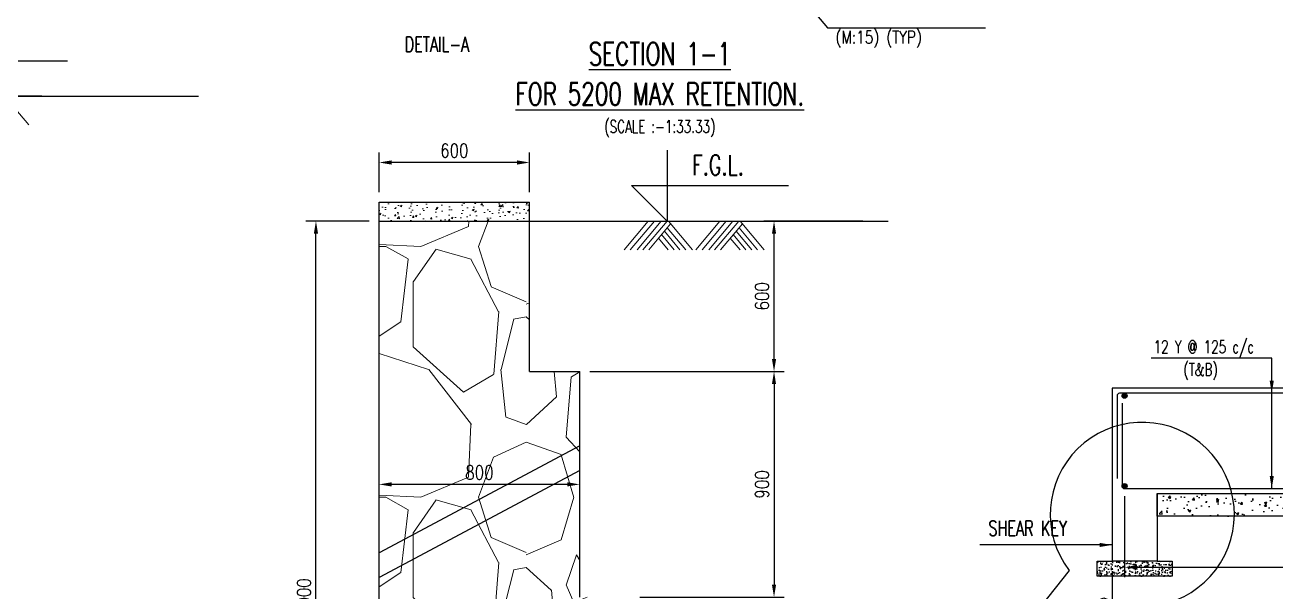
# Model space of a CAD drawing. Extents: x 324505 to 1272425, y -526289 to -156124.
# Drawn here: x 661007 to 685926, y -319559 to -308272 of the extents above; entities that cross this region are included whole.
import ezdxf
from ezdxf.enums import TextEntityAlignment as Align
from ezdxf.lldxf.tags import DXFTag

# ---------------------------------------------------------------- set-up
doc = ezdxf.new("R2010")
doc.units = 0
doc.header["$LTSCALE"] = 500
doc.header["$MEASUREMENT"] = 0
doc.header["$PDMODE"] = 35
doc.header["$PDSIZE"] = -15
doc.layers.get('DEFPOINTS').update_dxf_attribs({"color": 4})
doc.layers.add('hatch', color=7, linetype='Continuous', lineweight=5)
doc.layers.add('RIDE-PROFILE', color=8, linetype='Continuous', lineweight=25)
for name, color, linetype in [('PCC', 7, 'Continuous'), ('S-BEAM', 4, 'Continuous'), ('S-DIM-1', 5, 'Continuous'), ('S-FOOTING', 4, 'Continuous'), ('S-PCC', 9, 'Continuous'), ('S-REINFORCEMENT', 6, 'Continuous'), ('S-TEXT', 2, 'Continuous'), ('S-TEXT-1', 4, 'Continuous'), ('S-TITIL', 6, 'Continuous')]:
    doc.layers.add(name, color=color, linetype=linetype)
doc.styles.add('ROMANS', font='simplex.shx', dxfattribs={"width": 0.8, "height": 275, "bigfont": 'bigfont.shx'})
tags = doc.linetypes.add('HIDDEN', pattern=[0.375, 0.25, -0.125]).pattern_tags.tags
tags[6:7] = [DXFTag(74, 4), DXFTag(75, 0), DXFTag(340, '0'), DXFTag(46, 1.0), DXFTag(50, 0.0), DXFTag(44, 0.0), DXFTag(45, 0.0)]
tags[4:5] = [DXFTag(74, 4), DXFTag(75, 0), DXFTag(340, '0'), DXFTag(46, 1.0), DXFTag(50, 0.0), DXFTag(44, 0.0), DXFTag(45, 0.0)]
doc.dimstyles.new('dim100', dxfattribs={"dimtxt": 250, "dimasz": 250, "dimexe": 200, "dimexo": 200, "dimgap": 100, "dimtad": 1, "dimdec": 0, "dimzin": 0, "dimdsep": 46, "dimtxsty": 'ROMANS', "dimcen": 0, "dimclrd": 5, "dimclre": 5, "dimclrt": 4, "dimadec": 0, "dimazin": 0, "dimtfac": 1, "dimtdec": 0, "dimtix": 1, "dimtofl": 0, "dimtmove": 2, "dimatfit": 3, "dimfxl": 0, "dimtolj": 1, "dimtzin": 0, "dimlwd": -1, "dimlwe": -1, "dimarcsym": 0})
doc.dimstyles.new('dim20', dxfattribs={"dimtxt": 250, "dimasz": 250, "dimexe": 200, "dimexo": 200, "dimgap": 100, "dimtad": 1, "dimdec": 0, "dimlfac": 0.2, "dimzin": 0, "dimdsep": 46, "dimtxsty": 'ROMANS', "dimcen": 0, "dimclrd": 5, "dimclre": 5, "dimclrt": 4, "dimadec": 0, "dimazin": 0, "dimtfac": 1, "dimtdec": 0, "dimtix": 1, "dimtofl": 0, "dimtmove": 2, "dimatfit": 3, "dimfxl": 0, "dimtolj": 1, "dimtzin": 0, "dimlwd": -1, "dimlwe": -1, "dimarcsym": 0})
doc.dimstyles.new('dim33.33', dxfattribs={"dimtxt": 250, "dimasz": 250, "dimexe": 200, "dimexo": 200, "dimgap": 100, "dimtad": 1, "dimdec": 0, "dimlfac": 0.333331, "dimzin": 0, "dimdsep": 46, "dimtxsty": 'ROMANS', "dimcen": 0, "dimclrd": 5, "dimclre": 5, "dimclrt": 4, "dimadec": 0, "dimazin": 0, "dimtfac": 1, "dimtdec": 0, "dimtix": 1, "dimtofl": 0, "dimtmove": 2, "dimatfit": 3, "dimfxl": 0, "dimtolj": 1, "dimtzin": 0, "dimlwd": -1, "dimlwe": -1, "dimarcsym": 0})

# ---------------------------------------------------------------- blocks, each defined once
blk = doc.blocks.new('*D195')
at = {"layer": 'DEFPOINTS', "color": 0}
for p in [(668066, -317433), (668066, -317433), (672066, -317433)]:
    blk.add_point(p, dxfattribs=at)
at = {"layer": 'S-DIM-1', "color": 5}
for p, q in [((671816, -317433), (668316, -317433)), ((668066, -317633), (668066, -317633)), ((672066, -317633), (672066, -317633))]:
    blk.add_line(p, q, dxfattribs=at)
for points in [[(668316, -317391), (668316, -317475), (668066, -317433)], [(671816, -317391), (671816, -317475), (672066, -317433)]]:
    blk.add_solid(points, dxfattribs=at)
at = {"layer": 'S-DIM-1', "color": 4, "insert": (670066, -317196), "char_height": 275, "attachment_point": 5, "style": 'ROMANS'}
blk.add_mtext('\\A1;800', dxfattribs=at)
blk = doc.blocks.new('*D168')
at = {"layer": 'DEFPOINTS', "color": 0}
for p in [(661540, -309691), (657840, -314691), (659344, -314691)]:
    blk.add_point(p, dxfattribs=at)
at = {"layer": 'S-DIM-1', "color": 5}
for p, q in [((661340, -309691), (659144, -309691)), ((659344, -309941), (659344, -311724)), ((659344, -314441), (659344, -312658)), ((658040, -314691), (659544, -314691))]:
    blk.add_line(p, q, dxfattribs=at)
for points in [[(659302, -309941), (659385, -309941), (659344, -309691)], [(659302, -314441), (659385, -314441), (659344, -314691)]]:
    blk.add_solid(points, dxfattribs=at)
at = {"layer": 'S-DIM-1', "color": 4, "insert": (659344, -312191), "char_height": 275, "attachment_point": 5, "rotation": 90, "style": 'ROMANS'}
blk.add_mtext('\\A1;1000', dxfattribs=at)
blk = doc.blocks.new('*D174')
at = {"layer": 'DEFPOINTS', "color": 0}
for p in [(672066, -315183), (673066, -319683), (675939, -319683)]:
    blk.add_point(p, dxfattribs=at)
at = {"layer": 'S-DIM-1', "color": 5}
for p, q in [((672266, -315183), (676139, -315183)), ((675939, -315433), (675939, -319433)), ((673266, -319683), (676139, -319683))]:
    blk.add_line(p, q, dxfattribs=at)
for points in [[(675897, -315433), (675980, -315433), (675939, -315183)], [(675897, -319433), (675980, -319433), (675939, -319683)]]:
    blk.add_solid(points, dxfattribs=at)
at = {"layer": 'S-DIM-1', "color": 4, "insert": (675701, -317433), "char_height": 275, "attachment_point": 5, "rotation": 90, "style": 'ROMANS'}
blk.add_mtext('\\A1;900', dxfattribs=at)
blk = doc.blocks.new('*D175')
at = {"layer": 'DEFPOINTS', "color": 0}
for p in [(675939, -312183), (677910, -312183), (672066, -315183)]:
    blk.add_point(p, dxfattribs=at)
at = {"layer": 'S-DIM-1', "color": 5}
for p, q in [((677710, -312183), (675739, -312183)), ((675939, -314933), (675939, -312433)), ((672266, -315183), (676139, -315183))]:
    blk.add_line(p, q, dxfattribs=at)
for points in [[(675897, -312433), (675980, -312433), (675939, -312183)], [(675897, -314933), (675980, -314933), (675939, -315183)]]:
    blk.add_solid(points, dxfattribs=at)
at = {"layer": 'S-DIM-1', "color": 4, "insert": (675701, -313683), "char_height": 275, "attachment_point": 5, "rotation": 90, "style": 'ROMANS'}
blk.add_mtext('\\A1;600', dxfattribs=at)
blk = doc.blocks.new('*D178')
at = {"layer": 'DEFPOINTS', "color": 0}
for p in [(666807, -312183), (668066, -312183), (667057, -327183)]:
    blk.add_point(p, dxfattribs=at)
at = {"layer": 'S-DIM-1', "color": 5}
for p, q in [((667866, -312183), (666607, -312183)), ((666807, -326933), (666807, -312433)), ((666857, -327183), (666607, -327183))]:
    blk.add_line(p, q, dxfattribs=at)
for points in [[(666765, -312433), (666849, -312433), (666807, -312183)], [(666765, -326933), (666849, -326933), (666807, -327183)]]:
    blk.add_solid(points, dxfattribs=at)
at = {"layer": 'S-DIM-1', "color": 4, "insert": (666570, -319683), "char_height": 275, "attachment_point": 5, "rotation": 90, "style": 'ROMANS'}
blk.add_mtext('\\A1;3000', dxfattribs=at)
blk = doc.blocks.new('*D184')
at = {"layer": 'DEFPOINTS', "color": 0}
for p in [(668066, -311014), (668066, -311808), (671066, -311808)]:
    blk.add_point(p, dxfattribs=at)
at = {"layer": 'S-DIM-1', "color": 5}
for p, q in [((668066, -311608), (668066, -310814)), ((671066, -311608), (671066, -310814)), ((670816, -311014), (668316, -311014))]:
    blk.add_line(p, q, dxfattribs=at)
for points in [[(668316, -310972), (668316, -311056), (668066, -311014)], [(670816, -310972), (670816, -311056), (671066, -311014)]]:
    blk.add_solid(points, dxfattribs=at)
at = {"layer": 'S-DIM-1', "color": 4, "insert": (669566, -310777), "char_height": 275, "attachment_point": 5, "style": 'ROMANS'}
blk.add_mtext('\\A1;600', dxfattribs=at)
blk = doc.blocks.new('*D315')
at = {"layer": 'DEFPOINTS', "color": 0}
for p in [(682928, -317466, -19), (694328, -317466, -19), (694328, -319085)]:
    blk.add_point(p, dxfattribs=at)
at = {"layer": 'S-DIM-1', "color": 5}
for p, q in [((682928, -317666), (682928, -319285)), ((694328, -317666), (694328, -319285)), ((683178, -319085), (694078, -319085))]:
    blk.add_line(p, q, dxfattribs=at)
for points in [[(683178, -319044), (683178, -319127), (682928, -319085)], [(694078, -319044), (694078, -319127), (694328, -319085)]]:
    blk.add_solid(points, dxfattribs=at)
at = {"layer": 'S-DIM-1', "color": 4, "insert": (688628, -319085), "char_height": 275, "attachment_point": 5, "style": 'ROMANS'}
blk.add_mtext('\\A1;10 Y @ 200 c/c\\P(T&B)', dxfattribs=at)
blk = doc.blocks.new('*D316')
at = {"layer": 'DEFPOINTS', "color": 0}
for p in [(694678, -318066), (682678, -318966), (694678, -320040)]:
    blk.add_point(p, dxfattribs=at)
at = {"layer": 'S-DIM-1', "color": 5}
for p, q in [((694678, -318266), (694678, -320240)), ((682678, -319166), (682678, -320240)), ((682928, -320040), (694428, -320040))]:
    blk.add_line(p, q, dxfattribs=at)
for points in [[(682928, -319999), (682928, -320082), (682678, -320040)], [(694428, -319999), (694428, -320082), (694678, -320040)]]:
    blk.add_solid(points, dxfattribs=at)
at = {"layer": 'S-DIM-1', "color": 4, "char_height": 275, "style": 'ROMANS'}
for s, insert, attachment_point in [('\\A1;4000', (688678, -319940), 8), ('\\A1;(TYP.)', (688678, -320140), 2)]:
    blk.add_mtext(s, dxfattribs=dict(at, insert=insert, attachment_point=attachment_point))

msp = doc.modelspace()

# ---------------------------------------------------------------- hatches: boundary and pattern name
at = {"layer": 'hatch'}
h = msp.add_hatch(dxfattribs=at)
h.set_pattern_fill('AR-CONC', color=256, scale=50, style=0)
h.set_pattern_definition([(50, (45425.6, -303459.86), (358.63009, -31.37607), [37.5, -412.5]), (355, (45425.6, -303459.86), (-69.37567, 376.09607), [30, -330]), (100.4514, (45455.5, -303462.48), (289.2547, 344.71977), [31.8701, -350.57106]), (46.1842, (45425.6, -303359.86), (533.62052, -82.7595), [56.25, -618.75]), (96.6356, (45470.1, -303366.76), (467.33135, 487.05894), [47.80514, -525.8565]), (351.1842, (45425.6, -303359.86), (467.33097, 487.0593), [45, -495]), (21, (45475.6, -303384.86), (298.45353, -201.30945), [37.5, -412.5]), (326, (45475.6, -303384.86), (121.65767, 362.57502), [30, -330]), (71.4514, (45500.48, -303401.64), (420.11131, 161.26525), [31.8701, -350.57106]), (37.5, (45425.61, -303459.86), (6.079928, 166.446927), [0, -326, 0, -335, 0, -331.25]), (7.5, (45425.61, -303459.86), (131.53477, 197.205856), [0, -191, 0, -318.5, 0, -126.25]), (327.5, (45314.11, -303459.86), (266.911218, -11.277436), [0, -125, 0, -390, 0, -517.5]), (317.5, (45264.1, -303459.86), (291.593085, 50.05249), [0, -162.5, 0, -259, 0, -367.5])])
h.paths.add_polyline_path([(671066.295, -312183.006), (671066.295, -311808.006), (668066.295, -311808.006), (668066.295, -312183.006)])
h = msp.add_hatch(dxfattribs=at)
h.set_pattern_fill('GRAVEL', color=256, scale=5000, angle=90, style=0)
h.set_pattern_definition([(318.0128, (180965.8, -379122.36), (45000.0067, -39999.99116), [672.68, -66595.44]), (274.9697, (181465.8, -379572.36), (-4999.956535, 60000.00526), [1154.34, -114279.625]), (222.5104, (181565.8, -380722.36), (55000.04337, 49999.9536), [813.94, -80580.16]), (357.2737, (182815.8, -382672.36), (-100000.00147, 4999.98009), [1051.19, -104067.79]), (22.8337, (183865.8, -382722.36), (-59999.98206, -25000.04953), [1030.775, -102046.865]), (87.2737, (184815.8, -382322.36), (-4999.98009, -100000.00147), [1051.19, -104067.79]), (127.6942, (184865.8, -381272.36), (49999.952026, -65000.03673), [1390.145, -137624.245]), (162.2553, (184015.8, -380172.36), (-109999.981156, 35000.05381), [1312.44, -129931.605]), (211.4296, (182765.8, -379772.36), (-64999.97518, -40000.04117), [1054.75, -104420.365]), (265.2364, (181865.8, -380322.36), (4999.95766, 55000.00473), [1204.16, -59003.815]), (312.3974, (181765.8, -381522.36), (54999.96041, -60000.036755), [1557.24, -154166.875]), (228.8141, (182865.8, -377722.36), (-29999.98657, -35000.01473), [531.505, -52619.22]), (261.4692, (182515.8, -378122.36), (10000.03955, 64999.99142), [1011.185, -100107.555]), (315, (182365.8, -379122.4), (5000.002, -9e-13), [707.105, -6363.96]), (293.1986, (181765.8, -379472.36), (-10000.0066, 24999.99865), [380.79, -37698.075]), (21.8014, (181915.8, -379822.4), (-15000.0014, -4999.9996), [538.515, -26387.31]), (120.9638, (182415.8, -379622.4), (-10000.0124, 14999.9901), [874.645, -28280.115]), (251.5651, (181965.8, -378872.4), (4999.992, 10000.002), [632.455, -15178.935]), (106.3895, (181915.8, -382722.36), (-14999.96355, 50000.011), [886, -87714.225]), (160.3462, (181665.8, -381872.36), (55000.01068, -19999.97624), [743.305, -73587.04]), (23.1986, (180965.8, -378872.36), (-24999.99865, -10000.0066), [761.575, -37317.29]), (73.6105, (181665.8, -378572.36), (-14999.96355, -50000.011), [886, -87714.225]), (69.444, (185015.8, -382722.36), (-9999.98, -25000.0092), [854.4, -41865.62]), (24.7751, (185315.8, -381922.36), (-55000.0171, -24999.96095), [715.89, -70873.215]), (156.8014, (185965.8, -378822.36), (-24999.99865, 10000.0066), [761.575, -37317.29]), (107.354, (185265.8, -378522.36), (19999.97251, -65000.0101), [838.155, -82977.12]), (159.444, (185965.8, -381272.36), (25000.0092, -9999.98), [427.2, -42292.82]), (191.3099, (185965.8, -379122.4), (-20000.0038, -4999.9882), [254.95, -25240.145]), (255.9638, (185715.8, -379172.4), (4999.9903, 15000.0027), [1030.775, -19584.75]), (276.009, (185465.8, -380172.36), (-4999.99659, 49999.99875), [955.25, -94569.615]), (33.6901, (182865.8, -379622.4), (-9999.9978, -5000.0067), [721.11, -17306.645]), (83.1572, (183465.8, -379222.36), (10000.03999, 84999.99683), [1258.97, -124637.815]), (150.9454, (183615.8, -377972.36), (35000.0019, -20000.00014), [514.78, -50963.37]), (180, (183166, -377722.4), (-5000, -5000), [300, -4700]), (210.2564, (185315.8, -380272.36), (35000.01228, 19999.97443), [694.62, -68767.6]), (138.0128, (184715.8, -380622.36), (-45000.0067, 39999.99116), [1345.36, -65922.76]), (90, (183716, -379722.4), (-5000, 5000), [1300, -3700]), (55.3048, (183715.8, -378422.36), (-35000.04305, -49999.9713), [790.57, -78266.37]), (344.0546, (184165.8, -377772.36), (20000.0006, -4999.9994), [728.01, -35672.54]), (297.646, (184865.8, -377972.36), (50000.03857, -94999.97904), [1185.325, -117347.37]), (265.4261, (185415.8, -379022.36), (-4999.974006, -65000.00279), [1253.995, -124145.37])])
h.paths.add_polyline_path([(674066.295, -324183.006), (673066.295, -324183.006), (673066.295, -319683.006), (672066.295, -319683.006), (672066.295, -315183.006), (671066.295, -315183.006), (671066.295, -312183.006), (668066.295, -312183.006), (668066.295, -330183.006), (674066.295, -330183.006)])
at = {"layer": 'PCC'}
h = msp.add_hatch(dxfattribs=at)
h.set_pattern_fill('AR-CONC', color=8, scale=22.5, angle=180, style=0)
h.set_pattern_definition([(130, (1007762.14, -398923.68), (-161.38354, -14.11923), [16.875, -185.625]), (185, (1007762.14, -398923.68), (31.21905, 169.24323), [13.5, -148.5]), (79.5486, (1007748.69, -398924.86), (-130.16461, 155.1239), [14.34154, -157.756975]), (133.8158, (1007762.14, -398878.68), (-240.12924, -37.24178), [25.3125, -278.4375]), (83.3644, (1007742.13, -398881.78), (-210.29911, 219.17652), [21.51231, -236.63542]), (188.8158, (1007762.14, -398878.68), (-210.29894, 219.17669), [20.25, -222.75]), (159, (1007739.64, -398889.93), (-134.304087, -90.58925), [16.875, -185.625]), (214, (1007739.64, -398889.93), (-54.74595, 163.15876), [13.5, -148.5]), (108.5486, (1007728.45, -398897.48), (-189.05009, 72.56936), [14.34154, -157.756975]), (142.5, (1007762.14, -398923.68), (-2.735967, 74.901117), [0, -146.7, 0, -150.75, 0, -149.0625]), (172.5, (1007762.14, -398923.68), (-59.190646, 88.742635), [0, -85.95, 0, -143.325, 0, -56.8125]), (212.5, (1007812.31, -398923.68), (-120.110048, -5.074846), [0, -56.25, 0, -175.5, 0, -232.875]), (222.5, (1007834.81, -398923.68), (-131.216888, 22.52362), [0, -73.125, 0, -116.55, 0, -165.375])])
h.paths.add_polyline_path([(683577.65, -318966.15), (683877.65, -318966.15), (683877.65, -319266.15), (682677.65, -319266.15), (682377.65, -319266.15), (682377.65, -318966.15), (682677.65, -318966.15)])
at = {"layer": 'S-PCC', "linetype": 'ByBlock'}
h = msp.add_hatch(dxfattribs=at)
h.set_pattern_fill('AR-CONC,_O', color=256, scale=66.666667)
h.set_pattern_definition([(50, (-16408029.78, 93711.07), (478.173455, -41.834757), [50, -550]), (355, (-16408029.8, 93711.07), (-92.500889, 501.461422), [40, -440]), (100.4514445, (-16407989.93, 93707.6), (385.672564, 459.626661), [42.493461, -467.428075]), (46.1842, (-16408029.8, 93844.4), (711.49422, -110.346187), [75, -825]), (96.6356355, (-16407970.5, 93835.2), (623.107964, 649.4124), [63.740228, -701.142507]), (351.184164, (-16408029.8, 93844.4), (623.107963, 649.4124), [60, -660]), (21, (-16407963.1, 93811.07), (397.938035, -268.412594), [50, -550]), (326, (-16407963.1, 93811.07), (162.210221, 483.433363), [40, -440]), (71.4514447, (-16407929.95, 93788.7), (560.148251, 215.020769), [42.49346, -467.428075]), (37.5, (-16408029.78, 93711.07), (8.1065702, 221.9292359), [0, -434.6666667, 0, -446.6666667, 0, -441.6666667]), (7.5, (-16408029.78, 93711.07), (175.3796916, 262.9411413), [0, -254.6666667, 0, -424.6666667, 0, -168.3333333]), (327.5, (-16408178.44, 93711.07), (355.8816241, -15.0365812), [0, -166.6666667, 0, -520, 0, -690]), (317.5, (-16408245.1, 93711.07), (388.7907796, 66.736655), [0, -216.6666667, 0, -345.3333333, 0, -490])])
h.paths.add_polyline_path([(683577.65, -318066.15), (683577.65, -317616.15), (694677.65, -317616.15), (694677.65, -318066.15)])

# ---------------------------------------------------------------- linework, layer by layer
at = {"color": 2}
for p, q in [((656840.295, -309690.9), (664464.296, -309690.9)), ((671066.295, -312183.006), (678216.319, -312183.006))]:
    msp.add_line(p, q, dxfattribs=at)
for points in [[(659434.472, -308275.562), (659434.472, -309690.9), (658727.366, -308983.793), (661856.115, -308983.793)], [(673805.717, -310767.667), (673805.717, -312183.006), (673098.61, -311475.899), (676227.36, -311475.899)]]:
    msp.add_lwpolyline(points, dxfattribs=at)
at = {"layer": 'hatch'}
for p, q in [((660601.86, -309691.766), (661082.534, -310260.688)), ((673430.942, -312183.006), (672949.537, -312752.794)), ((673554.835, -312183.006), (673073.429, -312752.794)), ((673686.178, -312186.377), (673207.622, -312752.794)), ((673805.717, -312183.006), (673324.312, -312752.794)), ((673834.085, -312183.872), (674314.758, -312752.794)), ((674861.209, -312183.006), (674379.804, -312752.794)), ((674985.102, -312183.006), (674503.696, -312752.794)), ((675116.445, -312186.377), (674637.889, -312752.794)), ((675235.984, -312183.006), (674754.579, -312752.794)), ((675264.352, -312183.872), (675745.025, -312752.794)), ((673877.88, -312235.708), (673441.002, -312752.794)), ((673694.094, -312453.236), (673947.186, -312752.794)), ((673752.439, -312384.179), (674063.876, -312752.794)), ((673810.784, -312315.122), (674180.566, -312752.794)), ((675308.147, -312235.708), (674871.269, -312752.794)), ((675124.361, -312453.236), (675377.453, -312752.794)), ((675182.706, -312384.179), (675494.143, -312752.794)), ((675241.051, -312315.122), (675610.833, -312752.794)), ((673635.749, -312522.293), (673830.496, -312752.794)), ((675066.016, -312522.293), (675260.763, -312752.794))]:
    msp.add_line(p, q, dxfattribs=at)
at = {"layer": 'PCC', "color": 8, "elevation": 9.84}
msp.add_lwpolyline([(683577.65, -318966.15), (683877.65, -318966.15), (683877.65, -319266.15), (682677.65, -319266.15), (682377.65, -319266.15), (682377.65, -318966.15), (682677.65, -318966.15)], dxfattribs=at)
at = {"layer": 'RIDE-PROFILE', "color": 2, "linetype": 'HIDDEN', "ltscale": 150}
for p, q in [((672066.295, -316667.503), (668066.295, -318797.031)), ((672066.295, -317158.034), (668066.295, -319287.561))]:
    msp.add_line(p, q, dxfattribs=at)
at = {"layer": 'S-BEAM'}
for p, q in [((668066.295, -330183.006), (668066.295, -311808.006)), ((668066.295, -311808.006), (671066.295, -311808.006)), ((671066.295, -315183.006), (671066.295, -311808.006)), ((668066.295, -312183.006), (671066.295, -312183.006)), ((671066.295, -315183.006), (672066.295, -315183.006)), ((672066.295, -319683.006), (672066.295, -315183.006))]:
    msp.add_line(p, q, dxfattribs=at)
at = {"layer": 'S-FOOTING'}
for p, q in [((687327.65, -315516.15, 9.84), (682677.65, -315516.15, 9.84)), ((682677.65, -315516.15, 9.84), (682677.65, -317616.15, 9.84)), ((682677.65, -317616.15, 9.84), (682677.65, -318966.15, 9.84)), ((683577.65, -317616.15, 9.84), (694677.65, -317616.15, 9.84)), ((683577.65, -317616.15, 9.84), (683577.65, -318966.15, 9.84)), ((683577.65, -318966.15, 9.84), (682677.65, -318966.15, 9.84))]:
    msp.add_line(p, q, dxfattribs=at)
at = {"layer": 'S-PCC', "elevation": 9.84}
msp.add_lwpolyline([(683577.65, -318066.15), (683577.65, -317616.15), (694677.65, -317616.15), (694677.65, -318066.15)], close=True, dxfattribs=at)
at = {"layer": 'S-REINFORCEMENT', "color": 5, "ltscale": 10, "elevation": 9.84}
for points in [[(694477.65, -317316.15), (694477.65, -315666.15, 0.414213562), (694427.65, -315616.15), (682827.65, -315616.15, 0.414213562), (682777.65, -315666.15), (682777.65, -317316.15)], [(682877.65, -315816.15), (682877.65, -317466.15, 0.414213562), (682927.65, -317516.15), (694327.65, -317516.15, 0.414213562), (694377.65, -317466.15), (694377.65, -315816.15)]]:
    msp.add_lwpolyline(points, format="xyb", dxfattribs=at)
at = {"layer": 'S-REINFORCEMENT', "color": 5, "ltscale": 10, "const_width": 50, "elevation": 9.84}
for points in [[(682952.65, -315666.15, 1), (682902.65, -315666.15, 1)], [(682952.65, -317466.15, -1), (682902.65, -317466.15, -1)]]:
    msp.add_lwpolyline(points, format="xyb", close=True, dxfattribs=at)
at = {"layer": 'S-REINFORCEMENT', "color": 5, "ltscale": 10}
for centre in [(682927.65, -315666.15, 9.84), (682927.65, -317466.15, 9.84)]:
    msp.add_circle(centre, 50, dxfattribs=at)
at = {"layer": 'S-TEXT', "color": 2, "ltscale": 11, "elevation": 11.093}
msp.add_lwpolyline([(681823.387, -319147.073), (680859.89, -320363.975), (682511.156, -319697.008)], dxfattribs=at)
at = {"layer": 'S-TEXT', "color": 2, "ltscale": 11}
msp.add_arc((683279.864, -318030.594, 11.093), 1835.17, 245.2363728, 217.472373, dxfattribs=at)

# ---------------------------------------------------------------- texts
at = {"layer": 'S-TEXT', "color": 2, "ltscale": 11, "style": 'ROMANS', "width": 0.7}
msp.add_text('DETAIL-A', height=300, dxfattribs=at).set_placement((669220.759, -308808.529, -109.027), align=Align.CENTER)
at = {"layer": 'S-TEXT', "style": 'ROMANS', "width": 0.7}
msp.add_text('(SCALE :-1:33.33)', height=250, dxfattribs=at).set_placement((673662.537, -310298.054, 11.093), align=Align.MIDDLE_CENTER)
at = {"layer": 'S-TEXT', "color": 2, "ltscale": 11, "style": 'ROMANS', "width": 0.7}
msp.add_text('F.G.L.', height=400, dxfattribs=at).set_placement((674303.292, -311265.369))
at = {"layer": 'S-TEXT-1', "style": 'ROMANS'}
for s, width, p in [('(M:15) (TYP)', 0.8, (677163.911, -308515.513, 181.263)), ('12 Y @ 125 c/c', 0.7, (683505.494, -314691.96, 9.84)), ('(T&B)', 0.7, (684100.653, -315141.96, 9.84))]:
    msp.add_text(s, height=250, dxfattribs=dict(at, width=width)).set_placement(p, align=Align.MIDDLE_LEFT)
at = {"layer": 'S-TEXT-1', "style": 'ROMANS', "width": 0.7}
msp.add_text('SHEAR KEY', height=300, dxfattribs=at).set_placement((680997.954, -318458.228, -206.139), align=Align.CENTER)
at = {"layer": 'S-TITIL', "style": 'ROMANS', "width": 0.7}
for s, p in [('%%USECTION 1-1', (673662.537, -308848.054, 11.093)), ('%%UFOR 5200 MAX RETENTION.', (673662.537, -309648.054, 11.093))]:
    msp.add_text(s, height=450, dxfattribs=at).set_placement(p, align=Align.MIDDLE_CENTER)

# ---------------------------------------------------------------- dimensions: what is measured, and where the dimension line sits
at = {"layer": 'S-DIM-1'}
dim = msp.add_linear_dim(base=(659343.816, -314690.9), p1=(661539.816, -309690.9), p2=(657840.295, -314690.9), angle=90, dimstyle='dim20', dxfattribs=at)
dim.commit()
dim.dimension.update_dxf_attribs({"geometry": '*D168', "text_midpoint": (659343.816, -312190.9), "dimtype": 160})
for base, p1, p2, picture, middle in [((668066.295, -311014.083), (671066.295, -311808.006), (668066.295, -311808.006), '*D184', (669566.295, -310776.583)), ((668066.295, -317433.006), (672066.295, -317433.006), (668066.295, -317433.006), '*D195', (670066.295, -317195.506))]:
    dim = msp.add_linear_dim(base=base, p1=p1, p2=p2, dimstyle='dim20', dxfattribs=at)
    dim.commit()
    dim.dimension.update_dxf_attribs({"geometry": picture, "text_midpoint": middle})
for base, p1, p2, angle, picture, middle in [((666807.064, -312183.006), (667057.064, -327183.006), (668066.295, -312183.006), 90, '*D178', (666569.564, -319683.006)), ((675938.782, -312183.006), (672066.295, -315183.006), (677909.782, -312183.006), 270, '*D175', (675701.282, -313683.006)), ((675938.782, -319683.006), (672066.295, -315183.006), (673066.295, -319683.006), 90, '*D174', (675701.282, -317433.006))]:
    dim = msp.add_linear_dim(base=base, p1=p1, p2=p2, angle=angle, dimstyle='dim20', dxfattribs=at)
    dim.commit()
    dim.dimension.update_dxf_attribs({"geometry": picture, "text_midpoint": middle})
dim = msp.add_linear_dim(base=(694327.65, -319085.405, 29.257), p1=(682927.65, -317466.15, 9.84), p2=(694327.65, -317466.15, 9.84), text='10 Y @ 200 c/c\\X(T&B)', dimstyle='dim33.33', override={"dimtxt": 250, "dimasz": 250, "dimtmove": 0}, dxfattribs=at)
dim.commit()
dim.dimension.update_dxf_attribs({"geometry": '*D315', "text_midpoint": (688627.65, -319085.405, 29.257), "dimtype": 160})
dim = msp.add_linear_dim(base=(694677.65, -320040.178, 9.84), p1=(682677.65, -318966.15, 9.84), p2=(694677.65, -318066.15, 9.84), text='<>\\X(TYP.)', dimstyle='dim33.33', override={"dimtxt": 250, "dimasz": 250, "dimtmove": 0}, dxfattribs=at)
dim.commit()
dim.dimension.update_dxf_attribs({"geometry": '*D316', "text_midpoint": (688677.65, -320040.178, 9.84)})

# ---------------------------------------------------------------- leaders
for points, override in [([(685861.166, -315616.15, 9.84), (685861.166, -314916.96, 9.84), (683460.419, -314916.96, 9.84)], {"dimtad": 0, "dimarcsym": 1}), ([(685861.166, -317516.15, 9.84), (685861.166, -314916.96, 9.84), (683460.419, -314916.96, 9.84)], {"dimgap": 100, "dimtad": 0, "dimarcsym": 1})]:
    msp.add_leader(points, dimstyle='dim100', override=override)
msp.add_leader([(674813.333, -305727.395, -8.324), (677008.239, -308327.228, -8.324), (680157.164, -308327.228, -8.324)], dimstyle='dim100', dxfattribs=at)
at = {"layer": 'S-TEXT-1', "ltscale": 0.3}
msp.add_leader([(682677.65, -318640.913, 9.84), (680041.472, -318640.913, 9.84)], dimstyle='dim33.33', override={"dimgap": 100, "dimtad": 0, "dimarcsym": 1}, dxfattribs=at)

doc.saveas('drawing.dxf')
